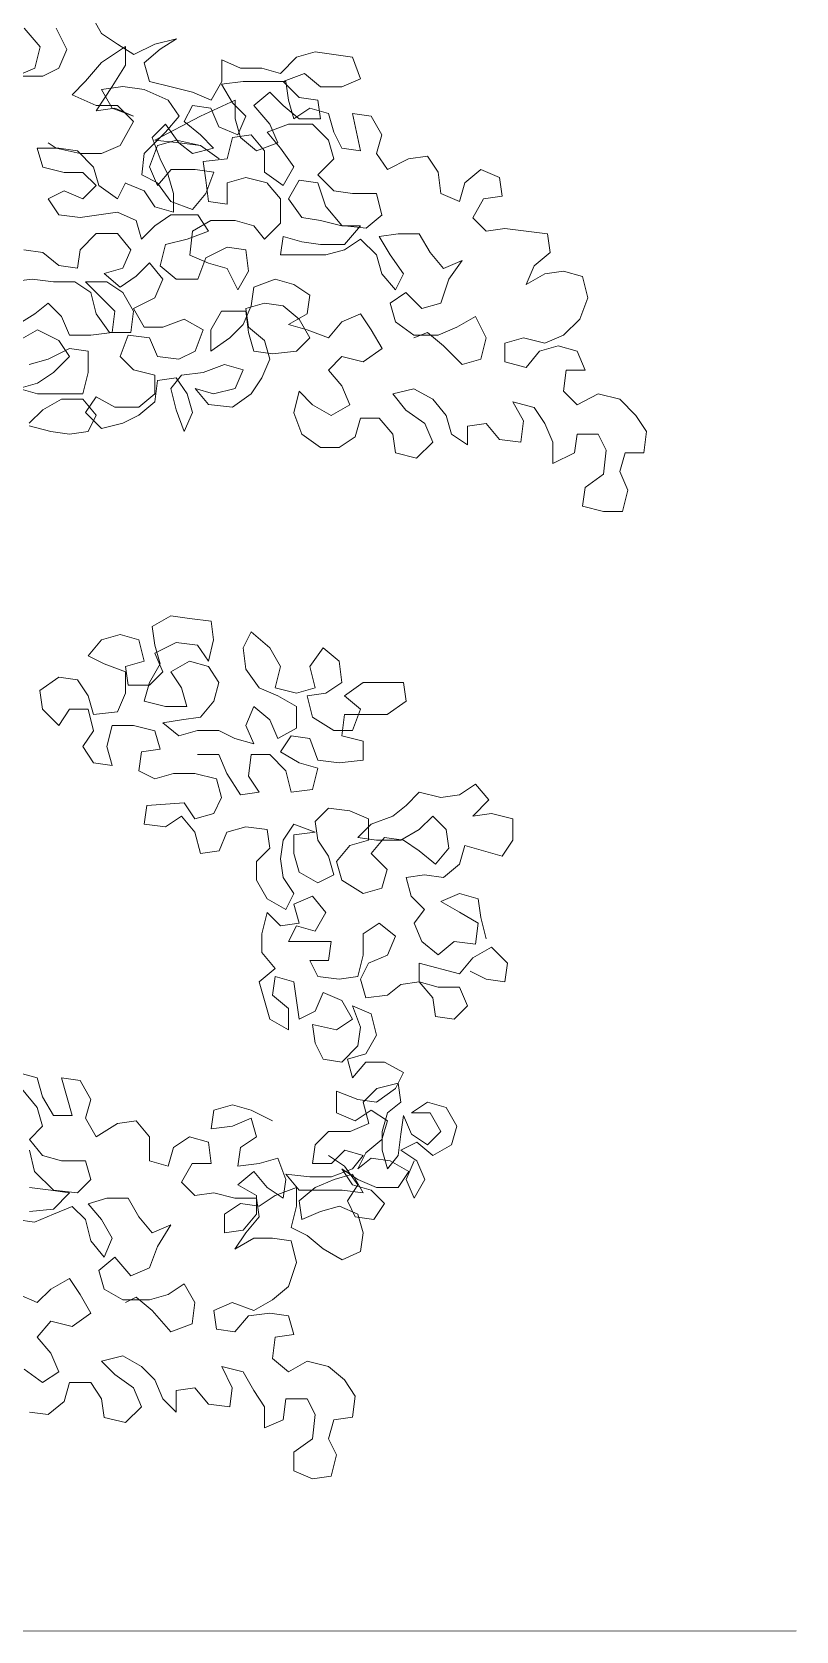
# Model space of a CAD drawing. Header units: metres. Extents: x 14 to 155, y 0 to 125.
# Drawn here: x 54.312 to 54.77, y 38.902 to 39.86 of the extents above; entities that cross this region are included whole.
import ezdxf

# ---------------------------------------------------------------- set-up
doc = ezdxf.new("R2010")
doc.units = ezdxf.units.M
doc.layers.add('PDF3_Geometry', color=9, linetype='Continuous', true_color=0x808080)
doc.layers.add('PDF_Geometry', color=7, linetype='Continuous', true_color=0xc0c0c0)

msp = doc.modelspace()

# ---------------------------------------------------------------- linework, layer by layer
at = {"layer": 'PDF3_Geometry', "color": 0, "lineweight": 5}
msp.add_lwpolyline([(53.68494, 38.90224), (54.76996, 38.90229)], dxfattribs=at)
at = {"layer": 'PDF_Geometry', "color": 0, "lineweight": 0}
for points in [[(54.34746, 39.87047), (54.35393, 39.85922), (54.3635, 39.85284), (54.37315, 39.84647), (54.3859, 39.85284), (54.39875, 39.85603), (54.38909, 39.84966), (54.37953, 39.84159), (54.38272, 39.83044), (54.39556, 39.82725), (54.40831, 39.82406), (54.41956, 39.81919), (54.42594, 39.83044), (54.42594, 39.84328), (54.43709, 39.83841), (54.44994, 39.83841), (54.46109, 39.83522), (54.47075, 39.84488), (54.48191, 39.84807), (54.49316, 39.84647), (54.50431, 39.84488), (54.5091, 39.83204), (54.49794, 39.82725), (54.4851, 39.82725), (54.47553, 39.83522), (54.46269, 39.83044), (54.47235, 39.82088), (54.4835, 39.81919), (54.4851, 39.80803), (54.47235, 39.80803), (54.46269, 39.816), (54.45472, 39.82406), (54.44516, 39.816), (54.45472, 39.80484), (54.4595, 39.79359), (54.44675, 39.78881), (54.43709, 39.79687), (54.43391, 39.80803), (54.43391, 39.81919), (54.41309, 39.80962), (54.38591, 39.79519), (54.40034, 39.79359), (54.41309, 39.792), (54.42434, 39.78403), (54.41309, 39.792), (54.39875, 39.79519), (54.3875, 39.792), (54.38272, 39.77925), (54.3875, 39.768), (54.39556, 39.77765), (54.40991, 39.77765), (54.42116, 39.77606), (54.41628, 39.76322), (54.40831, 39.75365), (54.39547, 39.75843), (54.3875, 39.76959)], [(54.30752, 39.8624), (54.31709, 39.85125), (54.3139, 39.8384), (54.30274, 39.83362), (54.31868, 39.83362), (54.32834, 39.8384), (54.33312, 39.84965), (54.32674, 39.8624)], [(54.3875, 39.76968), (54.37794, 39.77447), (54.37953, 39.78731), (54.39228, 39.80006), (54.40034, 39.80972), (54.39387, 39.81928), (54.37953, 39.82565), (54.36668, 39.82734), (54.35393, 39.82565), (54.36031, 39.8145), (54.37306, 39.80972), (54.3619, 39.8145), (54.35065, 39.8129), (54.36031, 39.82734), (54.36828, 39.84009), (54.36828, 39.85134), (54.35393, 39.84169), (54.34428, 39.83053), (54.33631, 39.82247), (54.35065, 39.81609), (54.3635, 39.81609), (54.37306, 39.80653), (54.36509, 39.79209), (54.35394, 39.78731), (54.34109, 39.78731), (54.32665, 39.7905), (54.32187, 39.79368)], [(54.5571, 39.76322), (54.55551, 39.77607), (54.54913, 39.78563), (54.53788, 39.78403), (54.52513, 39.77766), (54.51866, 39.78722), (54.52185, 39.79847), (54.51547, 39.80963), (54.50432, 39.81122), (54.5091, 39.78881), (54.49785, 39.79041), (54.49307, 39.80006), (54.48988, 39.81122), (54.47872, 39.81441), (54.46906, 39.80803), (54.46588, 39.81919), (54.46428, 39.83044), (54.45144, 39.83044), (54.43869, 39.83044), (54.42584, 39.82884), (54.43231, 39.81759), (54.44028, 39.80963), (54.4355, 39.79847), (54.42425, 39.80325), (54.41947, 39.81441), (54.40831, 39.816), (54.40344, 39.80644), (54.41309, 39.79847), (54.42106, 39.7904), (54.40831, 39.78722), (54.40025, 39.79359), (54.39228, 39.80484), (54.38422, 39.79678), (54.38909, 39.78403), (54.39388, 39.77437), (54.39706, 39.76322), (54.39706, 39.75206), (54.38581, 39.75525)], [(54.41788, 39.75843), (54.41628, 39.77128), (54.41469, 39.78244), (54.42913, 39.78412), (54.43231, 39.79687), (54.44347, 39.79847), (54.45153, 39.78891), (54.45153, 39.77606), (54.46269, 39.76809), (54.46907, 39.77925), (54.4611, 39.7905), (54.45313, 39.80006), (54.46588, 39.80484), (54.48032, 39.80485), (54.48988, 39.79528), (54.49307, 39.78413), (54.4835, 39.77447), (54.49307, 39.76491), (54.50432, 39.76331), (54.51866, 39.76331)], [(54.35225, 39.768), (54.34906, 39.77915), (54.3394, 39.78881), (54.32825, 39.7904), (54.3154, 39.7904), (54.31868, 39.77915), (54.33143, 39.77596), (54.34269, 39.77596), (54.35065, 39.768), (54.34269, 39.76003), (54.33144, 39.76481), (54.32187, 39.76002), (54.32825, 39.75046), (54.34109, 39.74887), (54.35225, 39.75046), (54.3635, 39.75206), (54.37466, 39.74718), (54.37784, 39.73603), (54.38591, 39.744), (54.39547, 39.75046), (54.4115, 39.75047), (54.41788, 39.74081), (54.40513, 39.73603), (54.39228, 39.73284), (54.3891, 39.71999), (54.39866, 39.71203), (54.4115, 39.71203), (54.41628, 39.72478), (54.42913, 39.73125), (54.44029, 39.72965), (54.44188, 39.71681), (54.4355, 39.70565), (54.42913, 39.7184), (54.41788, 39.72159), (54.40672, 39.72646), (54.40831, 39.74081), (54.41947, 39.74718), (54.43391, 39.74718), (54.44507, 39.744), (54.45154, 39.73603), (54.4611, 39.74559), (54.4611, 39.76003), (54.45313, 39.76959)], [(54.36828, 39.76968), (54.3635, 39.76012), (54.35225, 39.76809)], [(54.37944, 39.76481), (54.36828, 39.76959)], [(54.45313, 39.76969), (54.44028, 39.77287), (54.42913, 39.76969), (54.42913, 39.75684), (54.41797, 39.75843)], [(54.44029, 39.6944), (54.45144, 39.69759), (54.46269, 39.696), (54.47226, 39.68803), (54.47873, 39.67678), (54.47066, 39.66881), (54.45632, 39.66721), (54.44507, 39.66881), (54.44188, 39.67996), (54.44029, 39.69281), (54.42585, 39.69281), (54.41947, 39.68156), (54.41947, 39.66881), (54.43072, 39.67678), (54.43869, 39.68484), (54.44347, 39.696), (54.44507, 39.70725), (54.45791, 39.71203), (54.46907, 39.70884), (54.47873, 39.70237), (54.47713, 39.69122), (54.46588, 39.68484), (54.47713, 39.68156), (54.48988, 39.67678), (54.49795, 39.68643), (54.5091, 39.69122), (54.51548, 39.68156), (54.52195, 39.6704), (54.5107, 39.66243), (54.49795, 39.66562), (54.48988, 39.65756), (54.49795, 39.648), (54.50273, 39.63675), (54.49148, 39.63037), (54.48032, 39.63674), (54.47226, 39.64481), (54.46907, 39.63196), (54.47385, 39.61921), (54.4851, 39.61115), (54.49626, 39.61115), (54.50592, 39.61762), (54.5091, 39.62878), (54.52026, 39.62878), (54.52832, 39.61921), (54.52992, 39.60796), (54.54267, 39.60478), (54.55233, 39.61443), (54.54754, 39.62559), (54.53629, 39.63356), (54.52832, 39.64322), (54.54107, 39.6464), (54.55232, 39.64003), (54.56029, 39.63037), (54.56348, 39.61922), (54.57314, 39.61275), (54.57314, 39.624), (54.5843, 39.62559), (54.59236, 39.61603), (54.60511, 39.61444), (54.6067, 39.62719), (54.60033, 39.63844), (54.61317, 39.63516), (54.61955, 39.62559), (54.62433, 39.61444), (54.62433, 39.60159), (54.63717, 39.60797), (54.63877, 39.61922), (54.65152, 39.61922), (54.6563, 39.60956), (54.65471, 39.59522), (54.64355, 39.58715), (54.64196, 39.576), (54.65471, 39.57281), (54.66596, 39.57281), (54.66914, 39.58556), (54.66436, 39.59681), (54.66755, 39.60797), (54.67871, 39.60797), (54.6803, 39.62081), (54.67392, 39.63038), (54.66436, 39.64003), (54.65152, 39.64322), (54.63877, 39.63675), (54.6307, 39.64481), (54.6323, 39.65756), (54.64355, 39.65756), (54.63876, 39.66881), (54.62751, 39.672), (54.61636, 39.66881), (54.6083, 39.65916), (54.59554, 39.66244), (54.59554, 39.67359), (54.6067, 39.67678), (54.61955, 39.6736), (54.6307, 39.67838), (54.64036, 39.68803), (54.64514, 39.70078), (54.64195, 39.71363), (54.6307, 39.71682), (54.61954, 39.71522), (54.60829, 39.70885), (54.61317, 39.72), (54.62273, 39.72797), (54.62114, 39.73922), (54.60829, 39.74082), (54.59554, 39.74241), (54.58429, 39.74082), (54.57632, 39.74878), (54.5827, 39.76003), (54.59395, 39.76163), (54.59235, 39.77279)], [(54.47225, 39.77128), (54.46588, 39.76012)], [(54.48829, 39.75525), (54.4835, 39.76969), (54.47235, 39.77128)], [(54.59235, 39.77288), (54.5812, 39.77766), (54.57154, 39.76969), (54.56835, 39.75853), (54.5571, 39.76332)], [(54.38591, 39.75525), (54.37953, 39.76481)], [(54.46588, 39.76003), (54.47385, 39.74887), (54.4851, 39.74719), (54.49785, 39.744), (54.5091, 39.744), (54.49944, 39.73284), (54.4851, 39.73284), (54.47385, 39.73444), (54.46269, 39.73762), (54.4611, 39.72647), (54.47713, 39.72647), (54.48829, 39.72647), (54.49944, 39.72966), (54.5091, 39.73603), (54.51866, 39.72647), (54.52185, 39.71522), (54.52991, 39.70566), (54.5347, 39.71522), (54.52673, 39.72647), (54.52026, 39.73763), (54.53151, 39.73922), (54.54426, 39.73922), (54.55073, 39.72806), (54.5587, 39.71841), (54.56995, 39.72319), (54.56188, 39.71203), (54.5571, 39.69759), (54.54585, 39.69441), (54.53629, 39.70406), (54.52673, 39.69759), (54.52992, 39.68644), (54.54107, 39.67837), (54.55551, 39.67837), (54.56667, 39.68325), (54.57792, 39.68963), (54.58429, 39.67678), (54.58111, 39.66403), (54.56995, 39.66084), (54.5587, 39.672), (54.54914, 39.68006), (54.54107, 39.67678)], [(54.51866, 39.76322), (54.52185, 39.75038)], [(54.52194, 39.75047), (54.51238, 39.7425), (54.49794, 39.74409), (54.48838, 39.75525)], [(54.30744, 39.72965), (54.31869, 39.72805), (54.32825, 39.72009), (54.3395, 39.71849), (54.34109, 39.72965), (54.35066, 39.73931), (54.3635, 39.73931), (54.37147, 39.72965), (54.36669, 39.71849), (54.35544, 39.71531), (54.3651, 39.70724), (54.37466, 39.71371), (54.38272, 39.72168), (54.39069, 39.71203), (54.38591, 39.70087), (54.37306, 39.69449), (54.37944, 39.68324), (54.39069, 39.68324), (54.40344, 39.68802), (54.41469, 39.68165), (54.40991, 39.6689), (54.40025, 39.66402), (54.3875, 39.66562), (54.38272, 39.67687), (54.36988, 39.67846), (54.3651, 39.66562), (54.37307, 39.65765), (54.38591, 39.65446), (54.38591, 39.64321), (54.37625, 39.63524), (54.36191, 39.63524), (54.35066, 39.64161), (54.34428, 39.63205), (54.35385, 39.62249), (54.36669, 39.62568), (54.37625, 39.63046), (54.38591, 39.63843), (54.3875, 39.65127), (54.39866, 39.65287), (54.40513, 39.64321), (54.40832, 39.63205), (54.40344, 39.6208), (54.39866, 39.63365), (54.39547, 39.64649), (54.40185, 39.65446), (54.41469, 39.65606), (54.42754, 39.66084), (54.43869, 39.65765), (54.43391, 39.64649), (54.42107, 39.64321), (54.40991, 39.64649), (54.41788, 39.63684), (54.43232, 39.63524), (54.44348, 39.64321), (54.44985, 39.65287), (54.45473, 39.66403), (54.45154, 39.67528), (54.44188, 39.68324), (54.44029, 39.6945)], [(54.30106, 39.68324), (54.31391, 39.6913), (54.32188, 39.69768), (54.32984, 39.68962), (54.33463, 39.67846), (54.34747, 39.67846), (54.36031, 39.68005), (54.36191, 39.6929), (54.34428, 39.71043), (54.35703, 39.71043), (54.36669, 39.70406), (54.37306, 39.6929), (54.37147, 39.68005), (54.35872, 39.68005), (54.35066, 39.6913), (54.34747, 39.70405), (54.33791, 39.71043), (54.32506, 39.71043), (54.31231, 39.71202), (54.29947, 39.71043)], [(54.30425, 39.67527), (54.3155, 39.68165), (54.32825, 39.67527), (54.33463, 39.66562), (54.32506, 39.65605), (54.3155, 39.64968), (54.30425, 39.64649), (54.3155, 39.64321), (54.32825, 39.64321), (54.34269, 39.64321), (54.34588, 39.65605), (54.34588, 39.6689), (54.33463, 39.67049), (54.32188, 39.66402), (54.31063, 39.66083)], [(54.31063, 39.62408), (54.32347, 39.6208), (54.33463, 39.61921), (54.34588, 39.6208), (54.35066, 39.63046), (54.34269, 39.64002), (54.32985, 39.64002), (54.31869, 39.63364), (54.31063, 39.62567)], [(54.58431, 39.31677), (54.58112, 39.32961), (54.57952, 39.34077), (54.56827, 39.34395), (54.55712, 39.33917), (54.56827, 39.3328), (54.57953, 39.32633), (54.57793, 39.31358), (54.56509, 39.31517), (54.55553, 39.3072), (54.54587, 39.31517), (54.54109, 39.32633), (54.54746, 39.33439), (54.53949, 39.34236), (54.5363, 39.35361), (54.54746, 39.3552), (54.55871, 39.35361), (54.56827, 39.36158), (54.57146, 39.37274), (54.58271, 39.36955), (54.59387, 39.36636), (54.60034, 39.37602), (54.60034, 39.38877), (54.58749, 39.39196), (54.57634, 39.39036), (54.5859, 39.40002), (54.57793, 39.40958), (54.56827, 39.40321), (54.55712, 39.40161), (54.54427, 39.4048), (54.5363, 39.39674), (54.52833, 39.39036), (54.51549, 39.38558), (54.50752, 39.37761), (54.51868, 39.37602), (54.53312, 39.37602), (54.54427, 39.38239), (54.55233, 39.39036), (54.5603, 39.38239), (54.5619, 39.37114), (54.55393, 39.36158), (54.54427, 39.36955), (54.53471, 39.37602), (54.52346, 39.37761), (54.51549, 39.36795), (54.52505, 39.35839), (54.52187, 39.34714), (54.51071, 39.34395), (54.49786, 39.35201), (54.49468, 39.36317), (54.50265, 39.37273), (54.5139, 39.37602), (54.5139, 39.38877), (54.50264, 39.39355), (54.48989, 39.39514), (54.48193, 39.38717), (54.48352, 39.37601), (54.48989, 39.36636), (54.49308, 39.3552), (54.48352, 39.35033), (54.47227, 39.35679), (54.46908, 39.36795), (54.46908, 39.3792), (54.48193, 39.3808), (54.46908, 39.38558), (54.46271, 39.37601), (54.46111, 39.36476), (54.46271, 39.35361), (54.46908, 39.34395), (54.4643, 39.33439), (54.45305, 39.34076), (54.44667, 39.35192), (54.44667, 39.36317), (54.45464, 39.37114), (54.45305, 39.38239), (54.4403, 39.38398), (54.42905, 39.38079), (54.42427, 39.36954), (54.41311, 39.36795), (54.40983, 39.38079), (54.40186, 39.39036), (54.3923, 39.38398), (54.37945, 39.38557), (54.38105, 39.39673), (54.40345, 39.39832), (54.40983, 39.38876), (54.42108, 39.39195), (54.42586, 39.40161), (54.42267, 39.41276), (54.40983, 39.41595), (54.39708, 39.41595), (54.38583, 39.41276), (54.37626, 39.41754), (54.37786, 39.42879), (54.38911, 39.43039), (54.38583, 39.44154), (54.37307, 39.44473), (54.36023, 39.44473), (54.35704, 39.43198), (54.36023, 39.42073), (54.34907, 39.42232), (54.3426, 39.43198), (54.34907, 39.44154), (54.34589, 39.45439), (54.33463, 39.45439), (54.32826, 39.44473), (54.3186, 39.45439), (54.31701, 39.46554), (54.32826, 39.47361), (54.33942, 39.47201), (54.34589, 39.46236), (54.34907, 39.4512), (54.36342, 39.45279), (54.36829, 39.46395), (54.36829, 39.4768), (54.35545, 39.48158), (54.34588, 39.48636), (54.35385, 39.49601), (54.36501, 39.4992), (54.37626, 39.49602), (54.37945, 39.48317), (54.36829, 39.47998), (54.36989, 39.46873), (54.38264, 39.46873), (54.3907, 39.4768), (54.38582, 39.48795), (54.39867, 39.49442), (54.41142, 39.49274), (54.41789, 39.48317), (54.42107, 39.49602), (54.41948, 39.50717), (54.40664, 39.50877), (54.39548, 39.51036), (54.38423, 39.50398), (54.38582, 39.49273), (54.3891, 39.48158), (54.38264, 39.47042), (54.37945, 39.45917), (54.39229, 39.45598), (54.40504, 39.45598), (54.40186, 39.46714), (54.39548, 39.4768), (54.40664, 39.48317), (54.41789, 39.47999), (54.42426, 39.47042), (54.42108, 39.45917), (54.41311, 39.44961), (54.40186, 39.44801), (54.3907, 39.44633), (54.40026, 39.43836), (54.41142, 39.44155), (54.42426, 39.44155), (54.43383, 39.43677), (54.44508, 39.43358), (54.4403, 39.44473), (54.44508, 39.45599), (54.45464, 39.44802), (54.45952, 39.43677), (54.47067, 39.44314), (54.47067, 39.45599), (54.45951, 39.46236), (54.44826, 39.46714), (54.44029, 39.47839), (54.4387, 39.49114), (54.44348, 39.5008), (54.45464, 39.49114), (54.46111, 39.47999), (54.45792, 39.46714), (54.47067, 39.46396), (54.48192, 39.46714), (54.47864, 39.47999), (54.4867, 39.49114), (54.49627, 39.48318), (54.49786, 39.47043), (54.4883, 39.46396), (54.47705, 39.46236), (54.48024, 39.44961), (54.49308, 39.44155), (54.50433, 39.44155), (54.50911, 39.45439), (54.49945, 39.46236), (54.5107, 39.47043), (54.52186, 39.47043), (54.53471, 39.47043), (54.5363, 39.45918), (54.52505, 39.45121), (54.5123, 39.45121), (54.49945, 39.45121), (54.49786, 39.43836), (54.51071, 39.43517), (54.51071, 39.42392), (54.49627, 39.42233), (54.48352, 39.42392), (54.47864, 39.43677), (54.46749, 39.43836), (54.46111, 39.4288), (54.47227, 39.42233), (54.48352, 39.41914), (54.48024, 39.40639), (54.46749, 39.4048), (54.4643, 39.41755), (54.45464, 39.4272), (54.44348, 39.4272), (54.44189, 39.41436), (54.44827, 39.4048), (54.43711, 39.4032), (54.42905, 39.41595), (54.42426, 39.4272), (54.41311, 39.4272), (54.41142, 39.4272)], [(54.4899, 39.1871), (54.49947, 39.18073), (54.50753, 39.16948), (54.50115, 39.15991), (54.50594, 39.15026), (54.51709, 39.14866), (54.52347, 39.15832), (54.5155, 39.16629), (54.50434, 39.16948), (54.49787, 39.17913), (54.50753, 39.17266), (54.51869, 39.16788), (54.53153, 39.16788), (54.5379, 39.17754), (54.52675, 39.18391), (54.5155, 39.18551), (54.50753, 39.17913), (54.51231, 39.1887), (54.52187, 39.19666), (54.52515, 39.20792), (54.5155, 39.21429), (54.50593, 39.20791), (54.49468, 39.2127), (54.49468, 39.22554), (54.50753, 39.22066), (54.51868, 39.21907), (54.52993, 39.22713), (54.53471, 39.2367), (54.52346, 39.24307), (54.51231, 39.24307), (54.50434, 39.23351), (54.50115, 39.24476), (54.51231, 39.24795), (54.51868, 39.2591), (54.51549, 39.27195), (54.50434, 39.27673), (54.50912, 39.26389), (54.50753, 39.25273), (54.49787, 39.24307), (54.48671, 39.24476), (54.48193, 39.25432), (54.48034, 39.26548), (54.49468, 39.26229), (54.50434, 39.26876), (54.49787, 39.27992), (54.48671, 39.2847), (54.48193, 39.27354), (54.47227, 39.26876), (54.47068, 39.27992), (54.46908, 39.29117), (54.45793, 39.29435), (54.45633, 39.2831), (54.4659, 39.27513), (54.4659, 39.26229), (54.45465, 39.26876), (54.45146, 39.27992), (54.44827, 39.29117), (54.45793, 39.29914), (54.44986, 39.3087), (54.44986, 39.31995), (54.45305, 39.3327), (54.46111, 39.32473), (54.47227, 39.32632), (54.46908, 39.33757), (54.48033, 39.34236), (54.4883, 39.3327), (54.48193, 39.32154), (54.47068, 39.32473), (54.4659, 39.31517), (54.49149, 39.31517), (54.4899, 39.30392), (54.47874, 39.30392), (54.48352, 39.29435), (54.49627, 39.29276), (54.50752, 39.29436), (54.51071, 39.30711), (54.51071, 39.31995), (54.52027, 39.32633), (54.52993, 39.31836), (54.52515, 39.30711), (54.5139, 39.30232), (54.50912, 39.29276), (54.51231, 39.28151), (54.52515, 39.28311), (54.53312, 39.28948), (54.54428, 39.29117), (54.55234, 39.28151), (54.55393, 39.27036), (54.56509, 39.26876), (54.57315, 39.27673), (54.56828, 39.28789), (54.55553, 39.28789), (54.54428, 39.29117), (54.54427, 39.30233), (54.56828, 39.29595), (54.57634, 39.30551), (54.5875, 39.31189), (54.59715, 39.30233), (54.59556, 39.29117), (54.58431, 39.29276), (54.57475, 39.29755)], [(54.31065, 39.03343), (54.3219, 39.03184), (54.33146, 39.03981), (54.33465, 39.05106), (54.34749, 39.05106), (54.35387, 39.0414), (54.35546, 39.03024), (54.36831, 39.02706), (54.37787, 39.03662), (54.37309, 39.04787), (54.36184, 39.05584), (54.35387, 39.06381), (54.36662, 39.06709), (54.37787, 39.06062), (54.38584, 39.05265), (54.39062, 39.0414), (54.39869, 39.03343), (54.39868, 39.04628), (54.40984, 39.04787), (54.4179, 39.03822), (54.43066, 39.03662), (54.43225, 39.04787), (54.42587, 39.06062), (54.43872, 39.05744), (54.44509, 39.04628), (54.45147, 39.03662), (54.45147, 39.02387), (54.46272, 39.02865), (54.46431, 39.04141), (54.47706, 39.04141), (54.48184, 39.03184), (54.48025, 39.01741), (54.4691, 39.00944), (54.4691, 38.99828), (54.48025, 38.9934), (54.4915, 38.995), (54.49469, 39.00784), (54.48991, 39.01741), (54.4931, 39.02866), (54.50425, 39.03025), (54.50594, 39.043), (54.49947, 39.05266), (54.48991, 39.06063), (54.47706, 39.06381), (54.46591, 39.05744), (54.45625, 39.06541), (54.45784, 39.07825), (54.46909, 39.07984), (54.4659, 39.0911), (54.45465, 39.09269), (54.4419, 39.09109), (54.43384, 39.08144), (54.42268, 39.08303), (54.42109, 39.09428), (54.43225, 39.09906), (54.44509, 39.09428), (54.45625, 39.10066), (54.4659, 39.10863), (54.47068, 39.12307), (54.4675, 39.13591), (54.45625, 39.1375), (54.44509, 39.1375), (54.43384, 39.13103), (54.44031, 39.14069), (54.44828, 39.15025), (54.44668, 39.1615), (54.43384, 39.1615), (54.42109, 39.16469), (54.40984, 39.1631), (54.40187, 39.17107), (54.40824, 39.18232), (54.41949, 39.18232), (54.4179, 39.19507), (54.40665, 39.19825), (54.39709, 39.19188), (54.3939, 39.18063), (54.38265, 39.18391), (54.38265, 39.19825), (54.37468, 39.20791), (54.36343, 39.20632), (54.35068, 39.19825), (54.34421, 39.2095), (54.34749, 39.22066), (54.34102, 39.23191), (54.32986, 39.2335), (54.33624, 39.2111), (54.32508, 39.2111), (54.31861, 39.22225), (54.31542, 39.2335), (54.30427, 39.23669)], [(54.30586, 39.22713), (54.31542, 39.21588), (54.31861, 39.20472), (54.31064, 39.19666), (54.31861, 39.18709), (54.32986, 39.18391), (54.34421, 39.18391), (54.34749, 39.17266), (54.33943, 39.16469), (54.32508, 39.16628), (54.31383, 39.17744), (54.31064, 39.19028)], [(54.45634, 39.20791), (54.44349, 39.21429), (54.43234, 39.21747), (54.42109, 39.21429), (54.41949, 39.20313), (54.43234, 39.20472), (54.44349, 39.20951), (54.44677, 39.19835), (54.43712, 39.19188), (54.43552, 39.18072), (54.44837, 39.18232), (54.45953, 39.18551), (54.46431, 39.17266), (54.46271, 39.1615), (54.45315, 39.16788), (54.44518, 39.17754), (54.43553, 39.16947), (54.44678, 39.1631), (54.44678, 39.15194), (54.43871, 39.14228), (54.42756, 39.14069), (54.42756, 39.15194), (54.43712, 39.15832), (54.44837, 39.15672), (54.45793, 39.1631), (54.47078, 39.16788), (54.47078, 39.15672), (54.46759, 39.14388), (54.47715, 39.1391), (54.48672, 39.13113), (54.49797, 39.12466), (54.50912, 39.12954), (54.51072, 39.14069), (54.50753, 39.15194), (54.49637, 39.15672), (54.48512, 39.15354), (54.47397, 39.14866), (54.47237, 39.15991), (54.48193, 39.16788), (54.49318, 39.17266), (54.50434, 39.17594), (54.51072, 39.16469), (54.49797, 39.16629), (54.47237, 39.16629), (54.46431, 39.17594), (54.47875, 39.17435), (54.49159, 39.17435), (54.50434, 39.17913), (54.51072, 39.1871), (54.49956, 39.19029), (54.49159, 39.18232), (54.48034, 39.18232), (54.48193, 39.19348), (54.4899, 39.20154), (54.50275, 39.20154), (54.514, 39.20632), (54.51071, 39.21907), (54.51878, 39.22713), (54.53153, 39.23032), (54.53312, 39.21907), (54.52515, 39.2127), (54.52197, 39.20154), (54.52197, 39.19029), (54.52515, 39.17913), (54.53153, 39.1871), (54.53312, 39.19995), (54.53472, 39.2111), (54.53959, 39.19995), (54.54915, 39.19348), (54.55712, 39.20154), (54.55075, 39.2127), (54.53959, 39.2127), (54.54915, 39.21907), (54.5604, 39.21589), (54.56678, 39.20473), (54.56359, 39.19348), (54.55234, 39.1871), (54.54278, 39.19507), (54.53312, 39.19029), (54.54278, 39.18391), (54.54756, 39.17266), (54.54119, 39.16151), (54.53631, 39.17266), (54.54119, 39.18391)], [(54.31064, 39.16787), (54.32349, 39.16628), (54.33465, 39.16469), (54.32508, 39.15503), (54.31065, 39.15344)], [(54.30268, 39.14865), (54.31383, 39.14706), (54.32508, 39.15184), (54.33624, 39.15662), (54.34421, 39.14866), (54.34749, 39.13591), (54.35546, 39.12625), (54.36024, 39.1375), (54.35387, 39.14866), (54.3459, 39.15822), (54.35705, 39.1615), (54.3699, 39.1615), (54.37627, 39.15025), (54.38424, 39.14069), (54.39549, 39.14547), (54.38743, 39.13263), (54.38265, 39.11987), (54.37149, 39.11509), (54.36184, 39.12625), (54.35227, 39.11828), (54.35546, 39.10703), (54.36662, 39.10065), (54.38265, 39.10065), (54.3939, 39.10384), (54.40346, 39.11022), (54.40984, 39.09906), (54.40825, 39.08622), (54.3955, 39.08144), (54.38424, 39.09428), (54.37468, 39.10225), (54.36831, 39.09906)], [(54.30427, 39.10384), (54.31543, 39.09906), (54.32349, 39.10703), (54.33465, 39.1135), (54.34102, 39.10384), (54.34749, 39.09268), (54.33624, 39.08462), (54.32349, 39.08781), (54.31543, 39.07825), (54.32349, 39.06868), (54.32827, 39.05743), (54.31862, 39.05106), (54.30746, 39.05903)]]:
    msp.add_lwpolyline(points, dxfattribs=at)

doc.saveas('drawing.dxf')
